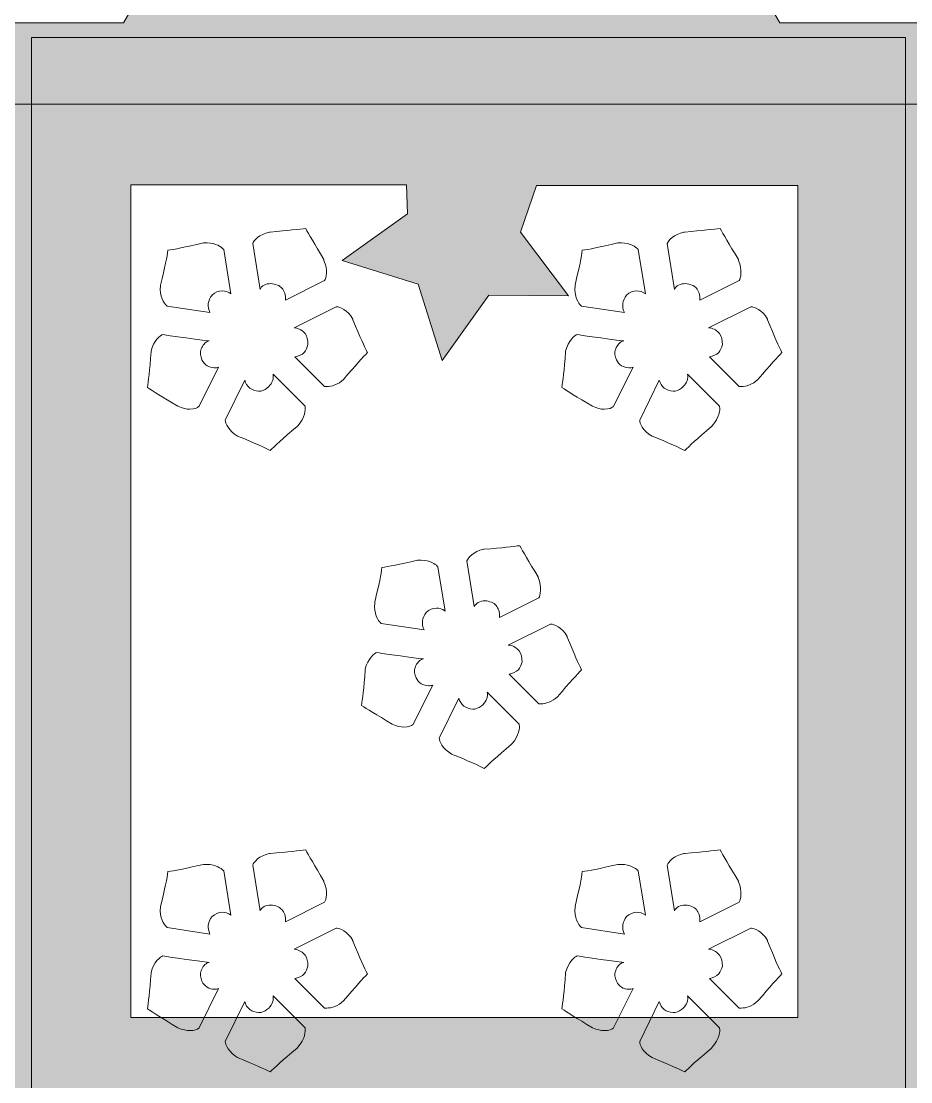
# Model space of a CAD drawing. Header units: inches. Extents: x 0 to 20.6, y -4.6 to 13.1.
# Drawn here: x 7.172 to 8.874, y 10.01 to 12.039 of the extents above; entities that cross this region are included whole.
import ezdxf

# ---------------------------------------------------------------- set-up
doc = ezdxf.new("R2010")
doc.units = ezdxf.units.IN
doc.header["$MEASUREMENT"] = 0
doc.layers.add('Layer 1', color=7, linetype='Continuous')

msp = doc.modelspace()

# ---------------------------------------------------------------- hatches: boundary and pattern name
at = {"layer": 'Layer 1', "true_color": 0xffffff}
h = msp.add_hatch(color=7, dxfattribs=at)
h.dxf.hatch_style = 2
edge = h.paths.add_edge_path()
edge.add_spline(control_points=[(10.6861, 12.0347), (10.6861, 12.0347), (10.6931, 12.0292), (10.6931, 12.0292), (10.6931, 12.0292), (10.6903, 12.0333), (10.6903, 12.0333), (10.6903, 12.0333), (10.6861, 12.0361), (10.6861, 12.0361), (10.6861, 12.0361), (10.4292, 12.0361), (10.4292, 12.0361), (10.4292, 12.0361), (9.8014, 13.1236), (9.8014, 13.1236), (9.8014, 13.1236), (9.1736, 12.0361), (9.1736, 12.0361), (9.1736, 12.0361), (8.6236, 12.0361), (8.6236, 12.0361), (8.6236, 12.0361), (7.9958, 13.1236), (7.9958, 13.1236), (7.9958, 13.1236), (7.3681, 12.0361), (7.3681, 12.0361), (7.3681, 12.0361), (6.8875, 12.0361), (6.8875, 12.0361), (6.8875, 12.0361), (6.2597, 13.1236), (6.2597, 13.1236), (6.2597, 13.1236), (5.6319, 12.0361), (5.6319, 12.0361), (5.6319, 12.0361), (5.0958, 12.0361), (5.0958, 12.0361), (5.0958, 12.0361), (4.4681, 13.1236), (4.4681, 13.1236), (4.4681, 13.1236), (3.8403, 12.0361), (3.8403, 12.0361), (3.8403, 12.0361), (3.3181, 12.0361), (3.3181, 12.0361), (3.3181, 12.0361), (2.6903, 13.1236), (2.6903, 13.1236), (2.6903, 13.1236), (2.0625, 12.0361), (2.0625, 12.0361), (2.0625, 12.0361), (1.5125, 12.0361), (1.5125, 12.0361), (1.5125, 12.0361), (0.8847, 13.1236), (0.8847, 13.1236), (0.8847, 13.1236), (0.2569, 12.0361), (0.2569, 12.0361), (0.2569, 12.0361), (-0.0069, 12.0361), (-0.0069, 12.0361), (-0.0069, 12.0361), (-0.0069, 11.9125), (-0.0069, 11.9125), (-0.0069, 11.9111), (-0.0069, 11.9083), (-0.0069, 11.9069), (-0.0069, 11.9069), (-0.0167, 11.9069), (-0.0167, 11.9069), (-0.0167, 11.9069), (-0.0167, 4.3167), (-0.0167, 4.3167), (-0.0167, 4.3167), (10.6875, 4.3167), (10.6875, 4.3167), (10.6875, 4.3167), (10.9069, 4.5361), (10.9069, 4.5361), (10.9069, 4.5361), (10.9069, 11.7181), (10.9069, 11.7181), (10.9069, 11.7181), (10.6861, 12.0347), (10.6861, 12.0347)], knot_values=[0, 0, 0, 0, 1, 1, 1, 2, 2, 2, 3, 3, 3, 4, 4, 4, 5, 5, 5, 6, 6, 6, 7, 7, 7, 8, 8, 8, 9, 9, 9, 10, 10, 10, 11, 11, 11, 12, 12, 12, 13, 13, 13, 14, 14, 14, 15, 15, 15, 16, 16, 16, 17, 17, 17, 18, 18, 18, 19, 19, 19, 20, 20, 20, 21, 21, 21, 22, 22, 22, 23, 23, 23, 24, 24, 24, 25, 25, 25, 26, 26, 26, 27, 27, 27, 28, 28, 28, 29, 29, 29, 30, 30, 30, 30], degree=3, periodic=1)
h.paths.add_polyline_path([(0.2528, 5.0792), (0.3111, 4.9583), (0.2542, 4.8597), (0.2542, 5.0486), (0.2542, 5.0792)])
h.paths.add_polyline_path([(0.2972, 4.7778), (0.2792, 4.6444), (0.2528, 4.6306), (0.2528, 4.8181), (0.3917, 4.8361), (0.4764, 4.7417), (0.4236, 4.7292), (0.4653, 4.6944), (0.3917, 4.6806)])
h.paths.add_polyline_path([(0.5306, 4.5847), (0.4639, 4.5847), (0.4639, 4.5861), (0.5042, 4.6639), (0.5361, 4.6375)])
h.paths.add_polyline_path([(0.5819, 4.5806), (0.5736, 4.6083), (0.6681, 4.6347), (0.5986, 4.6472), (0.5917, 4.6694), (0.6431, 4.7153), (0.55, 4.6889), (0.5417, 4.7167), (0.675, 4.7542), (0.6861, 4.7153), (0.6361, 4.6681), (0.7042, 4.6542), (0.7153, 4.6153)])
h.paths.add_polyline_path([(0.9208, 4.6556), (0.8222, 4.6431), (0.8792, 4.5861), (0.7597, 4.5861), (0.7417, 4.6556), (0.7722, 4.6903), (0.7736, 4.6194), (0.8917, 4.7125), (0.9417, 4.6972)])
h.paths.add_polyline_path([(1.2111, 4.6847), (1.1042, 4.6861), (1.1681, 4.6), (1.1625, 4.5847), (1.05, 4.5847), (1.1056, 4.6375), (1.0069, 4.6528), (0.9958, 4.6778), (1.0333, 4.6667), (1.0167, 4.7125), (1.2361, 4.7639), (1.2556, 4.7458)])
h.paths.add_polyline_path([(1.2917, 4.7139), (1.3583, 4.6528), (1.3056, 4.6694)])
h.paths.add_polyline_path([(1.4167, 4.5847), (1.3319, 4.5847), (1.3889, 4.625), (1.3931, 4.6208), (1.4181, 4.5958)])
h.paths.add_polyline_path([(1.5278, 4.8556), (1.4625, 4.7278), (1.4208, 4.7222), (1.4306, 4.8403), (1.5264, 4.8958), (1.5264, 4.8556)])
h.paths.add_polyline_path([(1.5278, 5.0056), (1.4181, 5.0514), (1.3694, 5.2847), (1.2139, 5.1042), (0.9778, 5.1306), (1.1014, 4.9278), (1.0111, 4.7278), (0.9819, 4.8083), (1.0694, 4.9306), (0.9194, 4.925), (0.8292, 5.0458), (0.7875, 4.9014), (0.6444, 4.8528), (0.7694, 4.7694), (0.7694, 4.7681), (0.6917, 4.7736), (0.6181, 4.8972), (0.5653, 4.7625), (0.5125, 4.75), (0.5361, 4.8764), (0.6889, 4.9444), (0.5417, 5.0236), (0.5236, 5.1903), (0.4028, 5.075), (0.2542, 5.1069), (0.2542, 6.7167), (1.5278, 6.7167)])
h.paths.add_polyline_path([(1.5278, 6.8569), (0.2528, 6.8569), (0.2528, 8.3403), (1.5278, 8.3403)])
h.paths.add_polyline_path([(1.5278, 8.4819), (0.2528, 8.4819), (0.2528, 9.9917), (1.5278, 9.9917)])
h.paths.add_polyline_path([(1.5278, 10.1333), (0.2528, 10.1333), (0.2528, 11.7264), (0.7431, 11.7264), (0.7764, 11.6458), (0.6847, 11.5028), (0.8542, 11.5167), (0.9611, 11.3861), (1, 11.5514), (1.1583, 11.6125), (1.0139, 11.7014), (1.0125, 11.7278), (1.5278, 11.7278)])
h.paths.add_polyline_path([(2.1903, 4.5847), (2.2208, 4.6097), (2.3111, 4.5847)])
h.paths.add_polyline_path([(2.3764, 4.6), (2.2014, 4.6611), (2.2264, 4.6875), (2.2653, 4.6736), (2.3028, 4.7139), (2.3167, 4.6792), (2.2986, 4.6611), (2.3653, 4.6361), (2.3375, 4.7014), (2.3236, 4.7361), (2.3083, 4.775), (2.3319, 4.8), (2.4028, 4.6278)])
h.paths.add_polyline_path([(2.4069, 4.6958), (2.3722, 4.7819), (2.4028, 4.8278), (2.4361, 4.7944), (2.4181, 4.6972)])
h.paths.add_polyline_path([(2.4583, 4.5847), (2.4514, 4.5847), (2.4181, 4.6667), (2.4639, 4.6194)])
edge = h.paths.add_edge_path()
edge.add_spline(control_points=[(2.4958, 4.7056), (2.4958, 4.7056), (2.4958, 4.7056), (2.4958, 4.7056), (2.4958, 4.7056), (2.4958, 4.7056), (2.4958, 4.7056), (2.4958, 4.7056), (2.4958, 4.7056), (2.4958, 4.7056)], knot_values=[0, 0, 0, 0, 1, 1, 1, 2, 2, 2, 3, 3, 3, 3], degree=3, periodic=1)
h.paths.add_polyline_path([(2.6181, 4.5847), (2.6139, 4.6167), (2.6681, 4.6667), (2.6875, 4.6569), (2.6944, 4.5861), (2.6181, 4.5861)])
h.paths.add_polyline_path([(2.6917, 4.7847), (2.6306, 4.7569), (2.625, 4.7889), (2.7069, 4.8667)])
h.paths.add_polyline_path([(2.7792, 4.5847), (2.8069, 4.6111), (2.9292, 4.5847)])
h.paths.add_polyline_path([(2.9431, 4.5931), (2.8875, 4.7125), (2.9181, 4.7639), (2.9611, 4.725)])
h.paths.add_polyline_path([(3.0486, 4.5847), (3.1125, 4.6222), (3.1903, 4.5847)])
h.paths.add_polyline_path([(3.1333, 5.0236), (3.1486, 5.0181), (3.1639, 4.9681)])
h.paths.add_polyline_path([(3.3014, 4.5847), (3.2903, 4.5847), (3.2583, 4.7361), (3.3014, 4.7806)])
h.paths.add_polyline_path([(3.3014, 4.8972), (3.1944, 4.9083), (3.1875, 4.9208), (3.2458, 5), (3.3014, 4.9986)])
h.paths.add_polyline_path([(3.3014, 5.0778), (3.2931, 5.0903), (3.3014, 5.1139)])
edge = h.paths.add_edge_path()
edge.add_spline(control_points=[(3.3014, 5.1861), (3.3014, 5.1861), (3.2236, 5.1611), (3.2236, 5.1611), (3.2236, 5.1611), (3.1347, 5.2292), (3.1347, 5.2292), (3.1347, 5.2292), (3.1347, 5.1167), (3.1347, 5.1167), (3.1347, 5.1167), (3.0972, 5.0903), (3.0972, 5.0903), (3.0972, 5.0903), (3.0972, 5.0917), (3.0972, 5.0917), (3.0972, 5.0917), (3.0972, 5.0903), (3.0972, 5.0903), (3.0972, 5.0903), (3.0431, 5.0528), (3.0431, 5.0528), (3.0431, 5.0528), (3.0764, 5.0417), (3.0764, 5.0417), (3.0764, 5.0417), (3.0139, 4.9), (3.0139, 4.9), (3.0139, 4.9), (2.8097, 4.8625), (2.8097, 4.8625), (2.8097, 4.8625), (2.8542, 4.8222), (2.8542, 4.8222), (2.8542, 4.8222), (2.8194, 4.8181), (2.8194, 4.8181), (2.8194, 4.8181), (2.7222, 4.9264), (2.7222, 4.9264), (2.7222, 4.9264), (2.7139, 4.8806), (2.7139, 4.8806), (2.7139, 4.8806), (2.5944, 4.9), (2.5944, 4.9), (2.5944, 4.9), (2.5375, 5.0194), (2.5375, 5.0194), (2.5375, 5.0194), (2.4778, 4.9014), (2.4778, 4.9014), (2.4778, 4.9014), (2.4569, 4.8986), (2.4569, 4.8986), (2.4569, 4.8986), (2.5208, 4.9944), (2.5208, 4.9944), (2.5208, 4.9944), (2.2625, 4.9764), (2.2625, 4.9764), (2.2625, 4.9764), (2.1014, 5.1792), (2.1014, 5.1792), (2.1014, 5.1792), (2.0444, 4.9542), (2.0444, 4.9542), (2.0444, 4.9542), (2.0444, 6.7167), (2.0444, 6.7167), (2.0444, 6.7167), (3.3056, 6.7167), (3.3056, 6.7167), (3.3056, 6.7167), (3.3056, 5.1861), (3.3056, 5.1861), (3.3056, 5.1861), (3.3014, 5.1861), (3.3014, 5.1861)], knot_values=[0, 0, 0, 0, 1, 1, 1, 2, 2, 2, 3, 3, 3, 4, 4, 4, 5, 5, 5, 6, 6, 6, 7, 7, 7, 8, 8, 8, 9, 9, 9, 10, 10, 10, 11, 11, 11, 12, 12, 12, 13, 13, 13, 14, 14, 14, 15, 15, 15, 16, 16, 16, 17, 17, 17, 18, 18, 18, 19, 19, 19, 20, 20, 20, 21, 21, 21, 22, 22, 22, 23, 23, 23, 24, 24, 24, 25, 25, 25, 26, 26, 26, 26], degree=3, periodic=1)
h.paths.add_polyline_path([(3.3097, 6.8569), (2.0347, 6.8569), (2.0347, 8.3403), (3.3097, 8.3403)])
h.paths.add_polyline_path([(3.3097, 8.4819), (2.0347, 8.4819), (2.0347, 9.9917), (3.3097, 9.9917)])
h.paths.add_polyline_path([(3.3097, 10.1333), (2.0347, 10.1333), (2.0347, 11.7264), (2.5736, 11.7264), (2.5667, 11.7028), (2.4111, 11.65), (2.5486, 11.5583), (2.5514, 11.3931), (2.6806, 11.4944), (2.8375, 11.4458), (2.7806, 11.6), (2.8694, 11.725), (3.3111, 11.725), (3.3111, 10.1333)])
h.paths.add_polyline_path([(3.8236, 4.5778), (3.8236, 4.7194), (3.8583, 4.6972), (3.8625, 4.5778), (3.8236, 4.5778)])
h.paths.add_polyline_path([(3.9861, 4.5778), (4.0333, 4.6167), (4.1681, 4.5778)])
h.paths.add_polyline_path([(4.2361, 4.5778), (4.2028, 4.6625), (4.2667, 4.6361), (4.2792, 4.5778), (4.2361, 4.5778)])
h.paths.add_polyline_path([(4.6792, 4.7111), (4.6292, 4.7417), (4.625, 4.825), (4.6875, 4.7319)])
h.paths.add_polyline_path([(4.7528, 4.5778), (4.8097, 4.5944), (4.8292, 4.5778)])
h.paths.add_polyline_path([(4.9556, 4.6278), (4.9181, 4.6306), (4.9236, 4.7264), (4.8514, 4.6347), (4.8056, 4.6375), (4.875, 4.7306), (4.8097, 4.8083), (4.8611, 4.8056), (4.9028, 4.7556), (4.9264, 4.7847), (4.9278, 4.8014), (4.9653, 4.7986)])
h.paths.add_polyline_path([(5.0847, 4.5778), (4.975, 4.5778), (4.9792, 4.6694), (5.0861, 4.7361), (5.0861, 4.5778)])
h.paths.add_polyline_path([(5.0847, 4.8069), (4.9583, 4.8528), (4.9458, 4.9), (5.025, 4.9125), (5.0833, 4.85), (5.0833, 4.8069)])
h.paths.add_polyline_path([(5.0847, 5.1069), (5.0278, 5.05), (4.9333, 5.0681), (4.9764, 4.9819), (4.9417, 4.9181), (4.9069, 5.0542), (4.7778, 4.8903), (4.5694, 4.9042), (4.6222, 4.825), (4.5583, 4.7694), (4.4764, 4.7917), (4.5097, 4.7125), (4.4639, 4.6403), (4.5486, 4.6472), (4.6028, 4.5806), (4.6222, 4.6639), (4.6681, 4.6819), (4.6264, 4.5764), (4.3431, 4.5764), (4.3708, 4.6083), (4.4903, 4.5958), (4.4264, 4.6986), (4.475, 4.8083), (4.3583, 4.7792), (4.2681, 4.8597), (4.2583, 4.7389), (4.1875, 4.6972), (4.1653, 4.7556), (4.2889, 4.9361), (4.0708, 4.9236), (3.9375, 5.0958), (3.8819, 4.8847), (3.825, 4.8639), (3.825, 6.7111), (5.0861, 6.7111), (5.0861, 5.1069)])
h.paths.add_polyline_path([(5.0917, 6.8569), (3.8167, 6.8569), (3.8167, 8.3403), (5.0917, 8.3403), (5.0917, 6.8569)])
h.paths.add_polyline_path([(5.0917, 8.4819), (3.8167, 8.4819), (3.8167, 9.9917), (5.0917, 9.9917), (5.0917, 8.4819)])
h.paths.add_polyline_path([(5.0917, 10.1333), (3.8167, 10.1333), (3.8167, 11.7264), (4.3069, 11.7264), (4.3139, 11.6764), (4.1972, 11.5681), (4.3542, 11.5417), (4.4208, 11.3972), (4.4944, 11.5375), (4.6514, 11.5569), (4.5403, 11.6708), (4.5514, 11.7264), (5.0917, 11.7264), (5.0917, 10.1333)])
h.paths.add_polyline_path([(5.6069, 4.5778), (5.6069, 4.6375), (5.6736, 4.6389), (5.7181, 4.5778), (5.6069, 4.5778)])
h.paths.add_polyline_path([(5.9208, 4.5778), (5.8347, 4.5778), (5.8625, 4.6722), (5.8986, 4.6833), (5.9375, 4.6389)])
h.paths.add_polyline_path([(6.1069, 4.5778), (6.1028, 4.625), (6.1333, 4.65), (6.2236, 4.6236), (6.2389, 4.5778)])
h.paths.add_polyline_path([(6.3569, 4.5778), (6.3736, 4.6028), (6.5444, 4.6042), (6.4389, 4.7389), (6.4403, 4.7417), (6.6097, 4.6347), (6.6153, 4.5764), (6.3569, 4.5764)])
h.paths.add_polyline_path([(6.4472, 4.7639), (6.4528, 4.7833), (6.5236, 4.8264), (6.5639, 4.8083)])
h.paths.add_polyline_path([(6.5889, 4.8806), (6.6375, 4.9347), (6.6181, 4.8306), (6.6014, 4.8236)])
h.paths.add_polyline_path([(6.7569, 4.5806), (6.6167, 4.6764), (6.6861, 4.7792), (6.7125, 4.7611), (6.6625, 4.6889), (6.6944, 4.6667), (6.7389, 4.7306), (6.7667, 4.7125), (6.7222, 4.6486), (6.7514, 4.6278), (6.8056, 4.7069), (6.8319, 4.6889)])
h.paths.add_polyline_path([(6.8681, 4.875), (6.8, 4.8708), (6.7222, 4.9653), (6.7778, 4.9694), (6.8278, 4.9056), (6.8472, 4.9847), (6.8681, 4.9931)])
h.paths.add_polyline_path([(6.8681, 5.0472), (6.8542, 5.0556), (6.85, 5.1361), (6.7875, 5.0833), (6.7097, 5.1056), (6.7403, 5.0306), (6.7083, 4.9806), (6.6569, 5.0431), (6.6403, 4.95), (6.5583, 4.9569), (6.5111, 5.0375), (6.475, 4.9514), (6.3833, 4.9319), (6.4389, 4.8847), (6.3306, 4.8458), (6.1917, 4.9458), (6.1972, 4.775), (6.1194, 4.7181), (6.0792, 4.7278), (6.0375, 4.8361), (6.0069, 4.7861), (5.8903, 4.8667), (5.8889, 5.0847), (5.7167, 4.9514), (5.6069, 4.9861), (5.6069, 6.7111), (6.8681, 6.7111)])
h.paths.add_polyline_path([(6.8736, 6.8569), (5.5986, 6.8569), (5.5986, 8.3403), (6.8736, 8.3403), (6.8736, 6.8569)])
h.paths.add_polyline_path([(6.8736, 8.4819), (5.5986, 8.4819), (5.5986, 9.9917), (6.8736, 9.9917), (6.8736, 8.4819)])
h.paths.add_polyline_path([(6.8736, 10.1333), (5.5986, 10.1333), (5.5986, 11.7264), (6.0764, 11.7264), (6, 11.7097), (6.1181, 11.6028), (6.1042, 11.4389), (6.2347, 11.525), (6.3764, 11.4583), (6.3389, 11.6181), (6.4292, 11.7264), (6.8722, 11.7264), (6.8722, 10.1333)])
h.paths.add_polyline_path([(7.3903, 4.5778), (7.3903, 4.6611), (7.4472, 4.6556), (7.4917, 4.5764), (7.3903, 4.5764)])
h.paths.add_polyline_path([(7.6222, 4.5778), (7.5667, 4.5778), (7.6042, 4.6653), (7.6111, 4.6667), (7.6417, 4.6222)])
h.paths.add_polyline_path([(7.6764, 4.6792), (7.6722, 4.6792), (7.6778, 4.6806)])
h.paths.add_polyline_path([(7.7083, 4.7625), (7.7361, 4.7722), (7.7653, 4.7514), (7.7292, 4.7458)])
h.paths.add_polyline_path([(7.8028, 4.5778), (7.7486, 4.5778), (7.75, 4.6), (7.8125, 4.6375)])
h.paths.add_polyline_path([(7.8125, 4.6403), (7.7431, 4.6653), (7.7361, 4.6917), (7.775, 4.7), (7.8153, 4.6611)])
h.paths.add_polyline_path([(7.8667, 4.5778), (7.9042, 4.5986), (7.9444, 4.5778)])
h.paths.add_polyline_path([(8.0056, 4.5778), (7.9917, 4.6514), (8.1167, 4.5917), (8.1194, 4.5764), (8.0056, 4.5764)])
h.paths.add_polyline_path([(8.3306, 4.5792), (8.2667, 4.7014), (8.2194, 4.6764), (8.2056, 4.7042), (8.3347, 4.7708), (8.3486, 4.7431), (8.3014, 4.7181), (8.3653, 4.5958)])
h.paths.add_polyline_path([(8.4417, 4.6931), (8.3736, 4.6708), (8.4333, 4.6292), (8.4333, 4.5764), (8.4125, 4.5764), (8.3597, 4.6722), (8.375, 4.7028), (8.4486, 4.7125)])
h.paths.add_polyline_path([(8.6514, 4.5778), (8.4569, 4.5778), (8.4875, 4.6014), (8.5556, 4.5792), (8.5319, 4.6472), (8.5569, 4.6806), (8.6472, 4.5819), (8.6514, 4.6014)])
h.paths.add_polyline_path([(8.4903, 4.7222), (8.5167, 4.7264), (8.5361, 4.7056), (8.5042, 4.7056)])
h.paths.add_polyline_path([(8.6514, 5.1208), (8.5278, 5.0028), (8.3375, 5.0431), (8.4208, 4.8681), (8.3972, 4.8264), (8.2639, 4.8014), (8.1389, 4.9264), (8.1153, 4.75), (8.0375, 4.7097), (8.0764, 4.7486), (7.9556, 4.7639), (7.9, 4.8722), (7.8472, 4.7639), (7.7861, 4.7542), (7.7861, 4.7972), (7.8361, 4.8333), (7.7764, 4.8514), (7.7583, 4.9111), (7.7222, 4.8611), (7.6597, 4.8625), (7.6972, 4.8125), (7.6875, 4.7819), (7.6444, 4.8194), (7.6653, 4.9972), (7.5125, 4.9056), (7.3903, 4.9611), (7.3903, 6.7111), (8.6514, 6.7111)])
h.paths.add_polyline_path([(8.6569, 6.8569), (7.3819, 6.8569), (7.3819, 8.3403), (8.6569, 8.3403)])
h.paths.add_polyline_path([(8.6569, 8.4819), (7.3819, 8.4819), (7.3819, 9.9917), (8.6569, 9.9917)])
h.paths.add_polyline_path([(8.6569, 10.1333), (7.3819, 10.1333), (7.3819, 11.7264), (7.9097, 11.7264), (7.9111, 11.6708), (7.7861, 11.5819), (7.9319, 11.5361), (7.9778, 11.3903), (8.0667, 11.5153), (8.2194, 11.5139), (8.1278, 11.6361), (8.1583, 11.725), (8.6583, 11.725), (8.6583, 10.1333)])
h.paths.add_polyline_path([(9.3389, 4.5778), (9.1736, 4.5778), (9.1736, 4.7639), (9.1931, 4.7583), (9.2486, 4.5847), (9.3167, 4.6833), (9.3556, 4.6264)])
h.paths.add_polyline_path([(9.3389, 4.8097), (9.4, 4.8125), (9.4014, 4.7764), (9.2319, 4.7708), (9.2306, 4.8069), (9.3028, 4.8097), (9.3, 4.8889), (9.2278, 4.8861), (9.2264, 4.9222), (9.3972, 4.9278), (9.3986, 4.8917), (9.3375, 4.8889)])
h.paths.add_polyline_path([(9.3958, 4.6958), (9.3292, 4.6986), (9.3528, 4.7333), (9.425, 4.7333)])
h.paths.add_polyline_path([(9.4833, 4.5778), (9.4833, 4.6014), (9.4917, 4.6069), (9.6306, 4.5833), (9.6319, 4.5792), (9.4833, 4.5792)])
h.paths.add_polyline_path([(9.7806, 4.5778), (9.9486, 4.5986), (9.8306, 4.7194), (9.8333, 4.7333), (9.9194, 4.7542), (9.9875, 4.6931), (9.9944, 4.7847), (10.025, 4.8028), (10.0222, 4.7986), (10.1611, 4.8083), (10.1167, 4.7556), (10.0181, 4.7667), (10.0694, 4.6819), (10.0292, 4.5903), (10.1264, 4.6139), (10.1667, 4.5778), (9.7806, 4.5778)])
h.paths.add_polyline_path([(9.8347, 4.7444), (9.8528, 4.8389), (9.8667, 4.8181)])
h.paths.add_polyline_path([(10.3222, 4.6722), (10.2403, 4.6403), (10.3153, 4.5944), (10.3167, 4.5792), (10.2028, 4.5792), (10.2083, 4.6486), (10.2944, 4.6986), (10.2028, 4.7375), (10.1861, 4.8139), (10.2472, 4.8181), (10.3306, 4.7125)])
h.paths.add_polyline_path([(10.4347, 4.6917), (10.4014, 4.6889), (10.4347, 4.825)])
h.paths.add_polyline_path([(10.4347, 5.2681), (10.2792, 5.1375), (10.0611, 5.1972), (10.1458, 4.9875), (10.05, 4.8417), (9.9889, 4.8667), (9.9694, 4.9569), (9.9097, 4.8861), (9.8181, 4.8944), (9.8333, 4.8708), (9.7111, 4.8111), (9.5639, 4.8931), (9.5889, 4.725), (9.5222, 4.6625), (9.475, 4.6792), (9.4611, 4.7319), (9.5375, 4.7319), (9.4264, 4.8764), (9.4833, 5.05), (9.3111, 4.9889), (9.175, 5.0875), (9.175, 6.7111), (10.4361, 6.7111), (10.4361, 5.2681)])
h.paths.add_polyline_path([(10.4389, 6.8569), (9.1639, 6.8569), (9.1639, 8.3403), (10.4389, 8.3403)])
h.paths.add_polyline_path([(10.4389, 8.4819), (9.1639, 8.4819), (9.1639, 9.9917), (10.4389, 9.9917)])
h.paths.add_polyline_path([(10.4389, 10.1333), (9.1639, 10.1333), (9.1639, 11.7264), (9.7306, 11.7264), (9.7236, 11.7), (9.5611, 11.6431), (9.7056, 11.5486), (9.7097, 11.3764), (9.8431, 11.4847), (10.0083, 11.4361), (9.9472, 11.5972), (10.0361, 11.7264), (10.4389, 11.7264)])

# ---------------------------------------------------------------- linework, layer by layer
at = {"layer": 'Layer 1', "lineweight": 0}
for points in [[(7.1917, 4.3278), (7.1917, 12.0083), (8.8639, 12.0083), (8.8639, 4.3292), (7.1917, 4.3292), (7.1917, 4.3278)], [(0.0431, 11.8806), (10.6514, 11.8806), (10.6514, 4.3514), (0.0431, 4.3514), (0.0431, 11.8806)], [(0.0431, 11.8806), (10.6514, 11.8806), (10.6514, 4.3514), (0.0431, 4.3514), (0.0431, 11.8806)], [(8.6569, 10.1333), (7.3819, 10.1333), (7.3819, 11.7264), (7.9097, 11.7264), (7.9111, 11.6708), (7.7861, 11.5819), (7.9319, 11.5361), (7.9778, 11.3903), (8.0667, 11.5153), (8.2194, 11.5139), (8.1278, 11.6361), (8.1583, 11.725), (8.6583, 11.725), (8.6583, 10.1333), (8.6569, 10.1333)]]:
    msp.add_lwpolyline(points, dxfattribs=at)
for points, knots in [([(10.6861, 12.0347), (10.6861, 12.0347), (10.6931, 12.0292), (10.6931, 12.0292), (10.6931, 12.0292), (10.6903, 12.0333), (10.6903, 12.0333), (10.6903, 12.0333), (10.6861, 12.0361), (10.6861, 12.0361), (10.6861, 12.0361), (10.4292, 12.0361), (10.4292, 12.0361), (10.4292, 12.0361), (9.8014, 13.1236), (9.8014, 13.1236), (9.8014, 13.1236), (9.1736, 12.0361), (9.1736, 12.0361), (9.1736, 12.0361), (8.6236, 12.0361), (8.6236, 12.0361), (8.6236, 12.0361), (7.9958, 13.1236), (7.9958, 13.1236), (7.9958, 13.1236), (7.3681, 12.0361), (7.3681, 12.0361), (7.3681, 12.0361), (6.8875, 12.0361), (6.8875, 12.0361), (6.8875, 12.0361), (6.2597, 13.1236), (6.2597, 13.1236), (6.2597, 13.1236), (5.6319, 12.0361), (5.6319, 12.0361), (5.6319, 12.0361), (5.0958, 12.0361), (5.0958, 12.0361), (5.0958, 12.0361), (4.4681, 13.1236), (4.4681, 13.1236), (4.4681, 13.1236), (3.8403, 12.0361), (3.8403, 12.0361), (3.8403, 12.0361), (3.3181, 12.0361), (3.3181, 12.0361), (3.3181, 12.0361), (2.6903, 13.1236), (2.6903, 13.1236), (2.6903, 13.1236), (2.0625, 12.0361), (2.0625, 12.0361), (2.0625, 12.0361), (1.5125, 12.0361), (1.5125, 12.0361), (1.5125, 12.0361), (0.8847, 13.1236), (0.8847, 13.1236), (0.8847, 13.1236), (0.2569, 12.0361), (0.2569, 12.0361), (0.2569, 12.0361), (-0.0069, 12.0361), (-0.0069, 12.0361), (-0.0069, 12.0361), (-0.0069, 11.9125), (-0.0069, 11.9125), (-0.0069, 11.9111), (-0.0069, 11.9083), (-0.0069, 11.9069), (-0.0069, 11.9069), (-0.0167, 11.9069), (-0.0167, 11.9069), (-0.0167, 11.9069), (-0.0167, 4.3167), (-0.0167, 4.3167), (-0.0167, 4.3167), (10.6875, 4.3167), (10.6875, 4.3167), (10.6875, 4.3167), (10.9069, 4.5361), (10.9069, 4.5361), (10.9069, 4.5361), (10.9069, 11.7181), (10.9069, 11.7181), (10.9069, 11.7181), (10.6861, 12.0347), (10.6861, 12.0347)], [0, 0, 0, 0, 1, 1, 1, 2, 2, 2, 3, 3, 3, 4, 4, 4, 5, 5, 5, 6, 6, 6, 7, 7, 7, 8, 8, 8, 9, 9, 9, 10, 10, 10, 11, 11, 11, 12, 12, 12, 13, 13, 13, 14, 14, 14, 15, 15, 15, 16, 16, 16, 17, 17, 17, 18, 18, 18, 19, 19, 19, 20, 20, 20, 21, 21, 21, 22, 22, 22, 23, 23, 23, 24, 24, 24, 25, 25, 25, 26, 26, 26, 27, 27, 27, 28, 28, 28, 29, 29, 29, 30, 30, 30, 30]), ([(7.65, 11.5375), (7.6542, 11.5375), (7.6583, 11.5361), (7.6625, 11.5347), (7.6694, 11.5319), (7.6736, 11.5264), (7.6764, 11.5194), (7.6778, 11.5153), (7.6778, 11.5111), (7.6778, 11.5056), (7.6778, 11.5056), (7.7528, 11.5431), (7.7528, 11.5431), (7.7556, 11.5472), (7.7597, 11.5639), (7.7514, 11.5819), (7.7514, 11.5819), (7.7514, 11.5833), (7.7514, 11.5833), (7.7333, 11.6139), (7.7222, 11.6319), (7.7167, 11.6431), (7.7042, 11.6417), (7.6833, 11.6389), (7.6486, 11.6361), (7.6486, 11.6361), (7.6472, 11.6361), (7.6472, 11.6361), (7.6278, 11.6319), (7.6167, 11.6194), (7.6153, 11.6139), (7.6153, 11.6139), (7.6153, 11.6139), (7.6153, 11.6139), (7.6153, 11.6139), (7.6292, 11.5264), (7.6292, 11.5264), (7.6319, 11.5333), (7.6403, 11.5375), (7.65, 11.5375)], [0, 0, 0, 0, 1, 1, 1, 2, 2, 2, 3, 3, 3, 4, 4, 4, 5, 5, 5, 6, 6, 6, 7, 7, 7, 8, 8, 8, 9, 9, 9, 10, 10, 10, 11, 11, 11, 12, 12, 12, 13, 13, 13, 13]), ([(8.4431, 11.5375), (8.4472, 11.5375), (8.4514, 11.5361), (8.4556, 11.5347), (8.4625, 11.5319), (8.4667, 11.5264), (8.4694, 11.5194), (8.4708, 11.5153), (8.4708, 11.5111), (8.4708, 11.5056), (8.4708, 11.5056), (8.5458, 11.5431), (8.5458, 11.5431), (8.5486, 11.5472), (8.5528, 11.5639), (8.5444, 11.5819), (8.5444, 11.5819), (8.5444, 11.5833), (8.5444, 11.5833), (8.5264, 11.6139), (8.5153, 11.6319), (8.5097, 11.6431), (8.4972, 11.6417), (8.4764, 11.6389), (8.4417, 11.6361), (8.4417, 11.6361), (8.4403, 11.6361), (8.4403, 11.6361), (8.4208, 11.6319), (8.4097, 11.6194), (8.4083, 11.6139), (8.4083, 11.6139), (8.4083, 11.6139), (8.4083, 11.6139), (8.4083, 11.6139), (8.4222, 11.5264), (8.4222, 11.5264), (8.425, 11.5333), (8.4333, 11.5375), (8.4431, 11.5375)], [0, 0, 0, 0, 1, 1, 1, 2, 2, 2, 3, 3, 3, 4, 4, 4, 5, 5, 5, 6, 6, 6, 7, 7, 7, 8, 8, 8, 9, 9, 9, 10, 10, 10, 11, 11, 11, 12, 12, 12, 13, 13, 13, 13]), ([(7.5333, 11.4819), (7.5278, 11.4931), (7.5292, 11.5056), (7.5375, 11.5153), (7.5431, 11.5208), (7.55, 11.5236), (7.5569, 11.5236), (7.5625, 11.5236), (7.5681, 11.5222), (7.5736, 11.5181), (7.5736, 11.5181), (7.5597, 11.6028), (7.5597, 11.6028), (7.5597, 11.6028), (7.5597, 11.6042), (7.5583, 11.6042), (7.5556, 11.6069), (7.5444, 11.6153), (7.5278, 11.6153), (7.525, 11.6153), (7.5236, 11.6153), (7.5208, 11.6153), (7.5208, 11.6153), (7.5208, 11.6153), (7.5208, 11.6153), (7.4847, 11.6069), (7.4653, 11.6028), (7.4528, 11.6014), (7.4514, 11.5889), (7.4472, 11.5694), (7.4389, 11.5347), (7.4389, 11.5347), (7.4389, 11.5333), (7.4389, 11.5333), (7.4361, 11.5139), (7.4458, 11.4986), (7.45, 11.4958), (7.45, 11.4958), (7.45, 11.4958), (7.4514, 11.4944), (7.4514, 11.4944), (7.5333, 11.4819), (7.5333, 11.4819)], [0, 0, 0, 0, 1, 1, 1, 2, 2, 2, 3, 3, 3, 4, 4, 4, 5, 5, 5, 6, 6, 6, 7, 7, 7, 8, 8, 8, 9, 9, 9, 10, 10, 10, 11, 11, 11, 12, 12, 12, 13, 13, 13, 14, 14, 14, 14]), ([(8.3264, 11.4819), (8.3208, 11.4931), (8.3222, 11.5056), (8.3306, 11.5153), (8.3361, 11.5208), (8.3431, 11.5236), (8.35, 11.5236), (8.3556, 11.5236), (8.3611, 11.5222), (8.3667, 11.5181), (8.3667, 11.5181), (8.3528, 11.6028), (8.3528, 11.6028), (8.3528, 11.6028), (8.3528, 11.6042), (8.3514, 11.6042), (8.3486, 11.6069), (8.3375, 11.6153), (8.3208, 11.6153), (8.3181, 11.6153), (8.3167, 11.6153), (8.3139, 11.6153), (8.3139, 11.6153), (8.3139, 11.6153), (8.3139, 11.6153), (8.2778, 11.6069), (8.2583, 11.6028), (8.2458, 11.6014), (8.2444, 11.5889), (8.2403, 11.5694), (8.2319, 11.5347), (8.2319, 11.5347), (8.2319, 11.5333), (8.2319, 11.5333), (8.2292, 11.5139), (8.2389, 11.4986), (8.2431, 11.4958), (8.2431, 11.4958), (8.2431, 11.4958), (8.2444, 11.4944), (8.2444, 11.4944), (8.3264, 11.4819), (8.3264, 11.4819)], [0, 0, 0, 0, 1, 1, 1, 2, 2, 2, 3, 3, 3, 4, 4, 4, 5, 5, 5, 6, 6, 6, 7, 7, 7, 8, 8, 8, 9, 9, 9, 10, 10, 10, 11, 11, 11, 12, 12, 12, 13, 13, 13, 14, 14, 14, 14]), ([(7.7528, 11.3403), (7.7528, 11.3403), (7.7542, 11.3403), (7.7569, 11.3403), (7.7653, 11.3403), (7.7792, 11.3444), (7.7889, 11.3542), (7.7889, 11.3542), (7.7889, 11.3542), (7.7889, 11.3542), (7.8125, 11.3819), (7.8264, 11.3972), (7.8347, 11.4056), (7.8292, 11.4167), (7.8208, 11.4347), (7.8069, 11.4681), (7.8069, 11.4681), (7.8069, 11.4694), (7.8069, 11.4694), (7.7972, 11.4875), (7.7806, 11.4931), (7.7764, 11.4931), (7.7764, 11.4931), (7.775, 11.4931), (7.775, 11.4931), (7.775, 11.4931), (7.6944, 11.4528), (7.6944, 11.4528), (7.6944, 11.4528), (7.6972, 11.4528), (7.6972, 11.4528), (7.7042, 11.4514), (7.7111, 11.4472), (7.7153, 11.4417), (7.7194, 11.4361), (7.7208, 11.4292), (7.7208, 11.4208), (7.7194, 11.4153), (7.7167, 11.4097), (7.7139, 11.4056), (7.7097, 11.4014), (7.7028, 11.3986), (7.6958, 11.3972), (7.6958, 11.3972), (7.7528, 11.3403), (7.7528, 11.3403)], [0, 0, 0, 0, 1, 1, 1, 2, 2, 2, 3, 3, 3, 4, 4, 4, 5, 5, 5, 6, 6, 6, 7, 7, 7, 8, 8, 8, 9, 9, 9, 10, 10, 10, 11, 11, 11, 12, 12, 12, 13, 13, 13, 14, 14, 14, 15, 15, 15, 15]), ([(8.5458, 11.3403), (8.5458, 11.3403), (8.5472, 11.3403), (8.55, 11.3403), (8.5583, 11.3403), (8.5722, 11.3444), (8.5819, 11.3542), (8.5819, 11.3542), (8.5819, 11.3542), (8.5819, 11.3542), (8.6056, 11.3819), (8.6194, 11.3972), (8.6278, 11.4056), (8.6222, 11.4167), (8.6139, 11.4347), (8.6, 11.4681), (8.6, 11.4681), (8.6, 11.4694), (8.6, 11.4694), (8.5903, 11.4875), (8.5736, 11.4931), (8.5694, 11.4931), (8.5694, 11.4931), (8.5681, 11.4931), (8.5681, 11.4931), (8.5681, 11.4931), (8.4875, 11.4528), (8.4875, 11.4528), (8.4875, 11.4528), (8.4903, 11.4528), (8.4903, 11.4528), (8.4972, 11.4514), (8.5042, 11.4472), (8.5083, 11.4417), (8.5125, 11.4361), (8.5139, 11.4292), (8.5139, 11.4208), (8.5125, 11.4153), (8.5097, 11.4097), (8.5069, 11.4056), (8.5028, 11.4014), (8.4958, 11.3986), (8.4889, 11.3972), (8.4889, 11.3972), (8.5458, 11.3403), (8.5458, 11.3403)], [0, 0, 0, 0, 1, 1, 1, 2, 2, 2, 3, 3, 3, 4, 4, 4, 5, 5, 5, 6, 6, 6, 7, 7, 7, 8, 8, 8, 9, 9, 9, 10, 10, 10, 11, 11, 11, 12, 12, 12, 13, 13, 13, 14, 14, 14, 15, 15, 15, 15]), ([(7.4722, 11.3028), (7.4806, 11.2986), (7.4889, 11.2972), (7.4944, 11.2972), (7.5042, 11.2972), (7.5097, 11.3), (7.5111, 11.3014), (7.5125, 11.3014), (7.5125, 11.3028), (7.5125, 11.3028), (7.5125, 11.3028), (7.55, 11.3778), (7.55, 11.3778), (7.5472, 11.3764), (7.5444, 11.3764), (7.5417, 11.3764), (7.5319, 11.3764), (7.5222, 11.3819), (7.5181, 11.3917), (7.5153, 11.3986), (7.5139, 11.4056), (7.5167, 11.4125), (7.5194, 11.4194), (7.5236, 11.425), (7.5306, 11.4278), (7.5306, 11.4278), (7.5319, 11.4278), (7.5319, 11.4278), (7.5319, 11.4278), (7.4444, 11.4389), (7.4431, 11.4403), (7.4431, 11.4403), (7.4431, 11.4403), (7.4431, 11.4403), (7.4389, 11.4389), (7.425, 11.4278), (7.4208, 11.4083), (7.4208, 11.4083), (7.4208, 11.4069), (7.4208, 11.4069), (7.4181, 11.3708), (7.4153, 11.35), (7.4139, 11.3389), (7.4236, 11.3319), (7.4417, 11.3208), (7.4722, 11.3028), (7.4722, 11.3028), (7.4722, 11.3028), (7.4722, 11.3028)], [0, 0, 0, 0, 1, 1, 1, 2, 2, 2, 3, 3, 3, 4, 4, 4, 5, 5, 5, 6, 6, 6, 7, 7, 7, 8, 8, 8, 9, 9, 9, 10, 10, 10, 11, 11, 11, 12, 12, 12, 13, 13, 13, 14, 14, 14, 15, 15, 15, 16, 16, 16, 16]), ([(8.2653, 11.3028), (8.2736, 11.2986), (8.2819, 11.2972), (8.2875, 11.2972), (8.2972, 11.2972), (8.3028, 11.3), (8.3042, 11.3014), (8.3056, 11.3014), (8.3056, 11.3028), (8.3056, 11.3028), (8.3056, 11.3028), (8.3431, 11.3778), (8.3431, 11.3778), (8.3403, 11.3764), (8.3375, 11.3764), (8.3347, 11.3764), (8.325, 11.3764), (8.3153, 11.3819), (8.3111, 11.3917), (8.3083, 11.3986), (8.3069, 11.4056), (8.3097, 11.4125), (8.3125, 11.4194), (8.3167, 11.425), (8.3236, 11.4278), (8.3236, 11.4278), (8.325, 11.4278), (8.325, 11.4278), (8.325, 11.4278), (8.2375, 11.4389), (8.2361, 11.4403), (8.2361, 11.4403), (8.2361, 11.4403), (8.2361, 11.4403), (8.2319, 11.4389), (8.2181, 11.4278), (8.2139, 11.4083), (8.2139, 11.4083), (8.2139, 11.4069), (8.2139, 11.4069), (8.2111, 11.3708), (8.2083, 11.35), (8.2069, 11.3389), (8.2167, 11.3319), (8.2347, 11.3208), (8.2653, 11.3028), (8.2653, 11.3028), (8.2653, 11.3028), (8.2653, 11.3028)], [0, 0, 0, 0, 1, 1, 1, 2, 2, 2, 3, 3, 3, 4, 4, 4, 5, 5, 5, 6, 6, 6, 7, 7, 7, 8, 8, 8, 9, 9, 9, 10, 10, 10, 11, 11, 11, 12, 12, 12, 13, 13, 13, 14, 14, 14, 15, 15, 15, 16, 16, 16, 16]), ([(7.5861, 11.2458), (7.6194, 11.2319), (7.6389, 11.2236), (7.6486, 11.2181), (7.6569, 11.2264), (7.6722, 11.2403), (7.7, 11.2639), (7.7, 11.2639), (7.7014, 11.2653), (7.7014, 11.2653), (7.7153, 11.2806), (7.7167, 11.2972), (7.7153, 11.3014), (7.7153, 11.3014), (7.7153, 11.3028), (7.7153, 11.3028), (7.7153, 11.3028), (7.6542, 11.3639), (7.6542, 11.3639), (7.6542, 11.3639), (7.6542, 11.3639), (7.6542, 11.3639), (7.6556, 11.3556), (7.6528, 11.3472), (7.6458, 11.3403), (7.6417, 11.3361), (7.6361, 11.3333), (7.6306, 11.3319), (7.6292, 11.3319), (7.6278, 11.3319), (7.6264, 11.3319), (7.6139, 11.3319), (7.6028, 11.3403), (7.6, 11.3528), (7.6, 11.3528), (7.5625, 11.2764), (7.5625, 11.2764), (7.5625, 11.2708), (7.5694, 11.2556), (7.5861, 11.2458), (7.5861, 11.2458), (7.5861, 11.2458), (7.5861, 11.2458)], [0, 0, 0, 0, 1, 1, 1, 2, 2, 2, 3, 3, 3, 4, 4, 4, 5, 5, 5, 6, 6, 6, 7, 7, 7, 8, 8, 8, 9, 9, 9, 10, 10, 10, 11, 11, 11, 12, 12, 12, 13, 13, 13, 14, 14, 14, 14]), ([(8.3792, 11.2458), (8.4125, 11.2319), (8.4319, 11.2236), (8.4417, 11.2181), (8.45, 11.2264), (8.4653, 11.2403), (8.4931, 11.2639), (8.4931, 11.2639), (8.4944, 11.2653), (8.4944, 11.2653), (8.5083, 11.2806), (8.5097, 11.2972), (8.5083, 11.3014), (8.5083, 11.3014), (8.5083, 11.3028), (8.5083, 11.3028), (8.5083, 11.3028), (8.4472, 11.3639), (8.4472, 11.3639), (8.4472, 11.3639), (8.4472, 11.3639), (8.4472, 11.3639), (8.4486, 11.3556), (8.4458, 11.3472), (8.4389, 11.3403), (8.4347, 11.3361), (8.4292, 11.3333), (8.4236, 11.3319), (8.4222, 11.3319), (8.4208, 11.3319), (8.4194, 11.3319), (8.4069, 11.3319), (8.3958, 11.3403), (8.3931, 11.3528), (8.3931, 11.3528), (8.3556, 11.2764), (8.3556, 11.2764), (8.3556, 11.2708), (8.3611, 11.2556), (8.3792, 11.2458), (8.3792, 11.2458), (8.3792, 11.2458), (8.3792, 11.2458)], [0, 0, 0, 0, 1, 1, 1, 2, 2, 2, 3, 3, 3, 4, 4, 4, 5, 5, 5, 6, 6, 6, 7, 7, 7, 8, 8, 8, 9, 9, 9, 10, 10, 10, 11, 11, 11, 12, 12, 12, 13, 13, 13, 14, 14, 14, 14]), ([(8.0597, 10.9306), (8.0639, 10.9306), (8.0681, 10.9292), (8.0722, 10.9278), (8.0792, 10.925), (8.0833, 10.9194), (8.0861, 10.9125), (8.0875, 10.9083), (8.0875, 10.9042), (8.0875, 10.8986), (8.0875, 10.8986), (8.1625, 10.9361), (8.1625, 10.9361), (8.1653, 10.9403), (8.1694, 10.9569), (8.1611, 10.975), (8.1611, 10.975), (8.1611, 10.9764), (8.1611, 10.9764), (8.1431, 11.0069), (8.1319, 11.025), (8.1264, 11.0361), (8.1139, 11.0347), (8.0931, 11.0319), (8.0583, 11.0292), (8.0583, 11.0292), (8.0569, 11.0292), (8.0569, 11.0292), (8.0375, 11.025), (8.0264, 11.0125), (8.025, 11.0069), (8.025, 11.0069), (8.025, 11.0069), (8.025, 11.0069), (8.025, 11.0069), (8.0389, 10.9194), (8.0389, 10.9194), (8.0417, 10.925), (8.05, 10.9306), (8.0597, 10.9306)], [0, 0, 0, 0, 1, 1, 1, 2, 2, 2, 3, 3, 3, 4, 4, 4, 5, 5, 5, 6, 6, 6, 7, 7, 7, 8, 8, 8, 9, 9, 9, 10, 10, 10, 11, 11, 11, 12, 12, 12, 13, 13, 13, 13]), ([(7.9431, 10.875), (7.9375, 10.8861), (7.9389, 10.8986), (7.9472, 10.9083), (7.9528, 10.9139), (7.9597, 10.9167), (7.9667, 10.9167), (7.9722, 10.9167), (7.9778, 10.9153), (7.9833, 10.9111), (7.9833, 10.9111), (7.9694, 10.9958), (7.9694, 10.9958), (7.9694, 10.9958), (7.9694, 10.9972), (7.9681, 10.9972), (7.9653, 11), (7.9542, 11.0083), (7.9375, 11.0083), (7.9347, 11.0083), (7.9333, 11.0083), (7.9306, 11.0083), (7.9306, 11.0083), (7.9306, 11.0083), (7.9306, 11.0083), (7.8944, 11), (7.875, 10.9958), (7.8625, 10.9944), (7.8611, 10.9819), (7.8569, 10.9625), (7.8486, 10.9278), (7.8486, 10.9278), (7.8486, 10.9264), (7.8486, 10.9264), (7.8458, 10.9069), (7.8556, 10.8917), (7.8597, 10.8889), (7.8597, 10.8889), (7.8597, 10.8889), (7.8611, 10.8875), (7.8611, 10.8875), (7.9431, 10.875), (7.9431, 10.875)], [0, 0, 0, 0, 1, 1, 1, 2, 2, 2, 3, 3, 3, 4, 4, 4, 5, 5, 5, 6, 6, 6, 7, 7, 7, 8, 8, 8, 9, 9, 9, 10, 10, 10, 11, 11, 11, 12, 12, 12, 13, 13, 13, 14, 14, 14, 14]), ([(8.1625, 10.7333), (8.1625, 10.7333), (8.1639, 10.7333), (8.1667, 10.7333), (8.175, 10.7333), (8.1889, 10.7375), (8.1986, 10.7472), (8.1986, 10.7472), (8.1986, 10.7472), (8.1986, 10.7472), (8.2222, 10.775), (8.2361, 10.7903), (8.2444, 10.7986), (8.2389, 10.8097), (8.2306, 10.8278), (8.2167, 10.8611), (8.2167, 10.8611), (8.2167, 10.8625), (8.2167, 10.8625), (8.2069, 10.8806), (8.1903, 10.8861), (8.1861, 10.8861), (8.1861, 10.8861), (8.1847, 10.8861), (8.1847, 10.8861), (8.1847, 10.8861), (8.1042, 10.8458), (8.1042, 10.8458), (8.1042, 10.8458), (8.1069, 10.8458), (8.1069, 10.8458), (8.1139, 10.8444), (8.1208, 10.8403), (8.125, 10.8347), (8.1292, 10.8292), (8.1306, 10.8222), (8.1306, 10.8139), (8.1292, 10.8083), (8.1264, 10.8028), (8.1236, 10.7986), (8.1194, 10.7944), (8.1125, 10.7917), (8.1056, 10.7903), (8.1056, 10.7903), (8.1625, 10.7333), (8.1625, 10.7333)], [0, 0, 0, 0, 1, 1, 1, 2, 2, 2, 3, 3, 3, 4, 4, 4, 5, 5, 5, 6, 6, 6, 7, 7, 7, 8, 8, 8, 9, 9, 9, 10, 10, 10, 11, 11, 11, 12, 12, 12, 13, 13, 13, 14, 14, 14, 15, 15, 15, 15]), ([(7.8819, 10.6944), (7.8903, 10.6903), (7.8986, 10.6889), (7.9042, 10.6889), (7.9139, 10.6889), (7.9194, 10.6917), (7.9208, 10.6931), (7.9222, 10.6931), (7.9222, 10.6944), (7.9222, 10.6944), (7.9222, 10.6944), (7.9597, 10.7694), (7.9597, 10.7694), (7.9569, 10.7681), (7.9542, 10.7681), (7.9514, 10.7681), (7.9417, 10.7681), (7.9319, 10.7736), (7.9278, 10.7833), (7.925, 10.7903), (7.9236, 10.7972), (7.9264, 10.8042), (7.9292, 10.8111), (7.9333, 10.8167), (7.9403, 10.8194), (7.9403, 10.8194), (7.9417, 10.8194), (7.9417, 10.8194), (7.9417, 10.8194), (7.8542, 10.8306), (7.8528, 10.8319), (7.8528, 10.8319), (7.8528, 10.8319), (7.8528, 10.8319), (7.8486, 10.8306), (7.8347, 10.8194), (7.8306, 10.8), (7.8306, 10.8), (7.8306, 10.7986), (7.8306, 10.7986), (7.8278, 10.7625), (7.825, 10.7417), (7.8236, 10.7306), (7.8333, 10.7236), (7.8514, 10.7139), (7.8819, 10.6944), (7.8819, 10.6944), (7.8819, 10.6944), (7.8819, 10.6944)], [0, 0, 0, 0, 1, 1, 1, 2, 2, 2, 3, 3, 3, 4, 4, 4, 5, 5, 5, 6, 6, 6, 7, 7, 7, 8, 8, 8, 9, 9, 9, 10, 10, 10, 11, 11, 11, 12, 12, 12, 13, 13, 13, 14, 14, 14, 15, 15, 15, 16, 16, 16, 16]), ([(7.9958, 10.6375), (8.0292, 10.6236), (8.0486, 10.6153), (8.0583, 10.6097), (8.0667, 10.6181), (8.0819, 10.6319), (8.1097, 10.6556), (8.1097, 10.6556), (8.1111, 10.6569), (8.1111, 10.6569), (8.125, 10.6722), (8.1264, 10.6889), (8.125, 10.6931), (8.125, 10.6931), (8.125, 10.6944), (8.125, 10.6944), (8.125, 10.6944), (8.0639, 10.7556), (8.0639, 10.7556), (8.0639, 10.7556), (8.0639, 10.7556), (8.0639, 10.7556), (8.0653, 10.7472), (8.0625, 10.7389), (8.0556, 10.7319), (8.0514, 10.7278), (8.0458, 10.725), (8.0403, 10.7236), (8.0389, 10.7236), (8.0375, 10.7236), (8.0361, 10.7236), (8.0236, 10.7236), (8.0125, 10.7319), (8.0097, 10.7444), (8.0097, 10.7444), (7.9722, 10.6681), (7.9722, 10.6681), (7.9722, 10.6625), (7.9778, 10.6472), (7.9958, 10.6375), (7.9958, 10.6375), (7.9958, 10.6375), (7.9958, 10.6375)], [0, 0, 0, 0, 1, 1, 1, 2, 2, 2, 3, 3, 3, 4, 4, 4, 5, 5, 5, 6, 6, 6, 7, 7, 7, 8, 8, 8, 9, 9, 9, 10, 10, 10, 11, 11, 11, 12, 12, 12, 13, 13, 13, 14, 14, 14, 14]), ([(7.65, 10.3486), (7.6542, 10.3486), (7.6583, 10.3472), (7.6625, 10.3458), (7.6694, 10.3431), (7.6736, 10.3375), (7.6764, 10.3306), (7.6778, 10.3264), (7.6778, 10.3222), (7.6778, 10.3167), (7.6778, 10.3167), (7.7528, 10.3542), (7.7528, 10.3542), (7.7556, 10.3583), (7.7597, 10.375), (7.7514, 10.3931), (7.7514, 10.3931), (7.7514, 10.3944), (7.7514, 10.3944), (7.7333, 10.425), (7.7222, 10.4431), (7.7167, 10.4542), (7.7042, 10.4528), (7.6833, 10.45), (7.6486, 10.4472), (7.6486, 10.4472), (7.6472, 10.4472), (7.6472, 10.4472), (7.6278, 10.4431), (7.6167, 10.4306), (7.6153, 10.425), (7.6153, 10.425), (7.6153, 10.425), (7.6153, 10.425), (7.6153, 10.425), (7.6292, 10.3375), (7.6292, 10.3375), (7.6319, 10.3444), (7.6403, 10.3486), (7.65, 10.3486)], [0, 0, 0, 0, 1, 1, 1, 2, 2, 2, 3, 3, 3, 4, 4, 4, 5, 5, 5, 6, 6, 6, 7, 7, 7, 8, 8, 8, 9, 9, 9, 10, 10, 10, 11, 11, 11, 12, 12, 12, 13, 13, 13, 13]), ([(8.4431, 10.3486), (8.4472, 10.3486), (8.4514, 10.3472), (8.4556, 10.3458), (8.4625, 10.3431), (8.4667, 10.3375), (8.4694, 10.3306), (8.4708, 10.3264), (8.4708, 10.3222), (8.4708, 10.3167), (8.4708, 10.3167), (8.5458, 10.3542), (8.5458, 10.3542), (8.5486, 10.3583), (8.5528, 10.375), (8.5444, 10.3931), (8.5444, 10.3931), (8.5444, 10.3944), (8.5444, 10.3944), (8.5264, 10.425), (8.5153, 10.4431), (8.5097, 10.4542), (8.4972, 10.4528), (8.4764, 10.45), (8.4417, 10.4472), (8.4417, 10.4472), (8.4403, 10.4472), (8.4403, 10.4472), (8.4208, 10.4431), (8.4097, 10.4306), (8.4083, 10.425), (8.4083, 10.425), (8.4083, 10.425), (8.4083, 10.425), (8.4083, 10.425), (8.4222, 10.3375), (8.4222, 10.3375), (8.425, 10.3444), (8.4333, 10.3486), (8.4431, 10.3486)], [0, 0, 0, 0, 1, 1, 1, 2, 2, 2, 3, 3, 3, 4, 4, 4, 5, 5, 5, 6, 6, 6, 7, 7, 7, 8, 8, 8, 9, 9, 9, 10, 10, 10, 11, 11, 11, 12, 12, 12, 13, 13, 13, 13]), ([(7.5333, 10.2931), (7.5278, 10.3042), (7.5292, 10.3167), (7.5375, 10.3264), (7.5431, 10.3319), (7.55, 10.3347), (7.5569, 10.3347), (7.5625, 10.3347), (7.5681, 10.3333), (7.5736, 10.3292), (7.5736, 10.3292), (7.5597, 10.4139), (7.5597, 10.4139), (7.5597, 10.4139), (7.5597, 10.4153), (7.5583, 10.4153), (7.5556, 10.4181), (7.5444, 10.4264), (7.5278, 10.4264), (7.525, 10.4264), (7.5236, 10.4264), (7.5208, 10.4264), (7.5208, 10.4264), (7.5208, 10.4264), (7.5208, 10.4264), (7.4847, 10.4181), (7.4653, 10.4139), (7.4528, 10.4125), (7.4514, 10.4), (7.4472, 10.3806), (7.4389, 10.3458), (7.4389, 10.3458), (7.4389, 10.3444), (7.4389, 10.3444), (7.4361, 10.325), (7.4458, 10.3097), (7.45, 10.3069), (7.45, 10.3069), (7.45, 10.3069), (7.4514, 10.3056), (7.4514, 10.3056), (7.5333, 10.2931), (7.5333, 10.2931)], [0, 0, 0, 0, 1, 1, 1, 2, 2, 2, 3, 3, 3, 4, 4, 4, 5, 5, 5, 6, 6, 6, 7, 7, 7, 8, 8, 8, 9, 9, 9, 10, 10, 10, 11, 11, 11, 12, 12, 12, 13, 13, 13, 14, 14, 14, 14]), ([(8.3264, 10.2931), (8.3208, 10.3042), (8.3222, 10.3167), (8.3306, 10.3264), (8.3361, 10.3319), (8.3431, 10.3347), (8.35, 10.3347), (8.3556, 10.3347), (8.3611, 10.3333), (8.3667, 10.3292), (8.3667, 10.3292), (8.3528, 10.4139), (8.3528, 10.4139), (8.3528, 10.4139), (8.3528, 10.4153), (8.3514, 10.4153), (8.3486, 10.4181), (8.3375, 10.4264), (8.3208, 10.4264), (8.3181, 10.4264), (8.3167, 10.4264), (8.3139, 10.4264), (8.3139, 10.4264), (8.3139, 10.4264), (8.3139, 10.4264), (8.2778, 10.4181), (8.2583, 10.4139), (8.2458, 10.4125), (8.2444, 10.4), (8.2403, 10.3806), (8.2319, 10.3458), (8.2319, 10.3458), (8.2319, 10.3444), (8.2319, 10.3444), (8.2292, 10.325), (8.2389, 10.3097), (8.2431, 10.3069), (8.2431, 10.3069), (8.2431, 10.3069), (8.2444, 10.3056), (8.2444, 10.3056), (8.3264, 10.2931), (8.3264, 10.2931)], [0, 0, 0, 0, 1, 1, 1, 2, 2, 2, 3, 3, 3, 4, 4, 4, 5, 5, 5, 6, 6, 6, 7, 7, 7, 8, 8, 8, 9, 9, 9, 10, 10, 10, 11, 11, 11, 12, 12, 12, 13, 13, 13, 14, 14, 14, 14]), ([(7.7528, 10.1514), (7.7528, 10.1514), (7.7542, 10.1514), (7.7569, 10.1514), (7.7653, 10.1514), (7.7792, 10.1556), (7.7889, 10.1653), (7.7889, 10.1653), (7.7889, 10.1653), (7.7889, 10.1653), (7.8125, 10.1931), (7.8264, 10.2083), (7.8347, 10.2167), (7.8292, 10.2278), (7.8208, 10.2458), (7.8069, 10.2792), (7.8069, 10.2792), (7.8069, 10.2806), (7.8069, 10.2806), (7.7972, 10.2986), (7.7806, 10.3042), (7.7764, 10.3042), (7.7764, 10.3042), (7.775, 10.3042), (7.775, 10.3042), (7.775, 10.3042), (7.6944, 10.2639), (7.6944, 10.2639), (7.6944, 10.2639), (7.6972, 10.2639), (7.6972, 10.2639), (7.7042, 10.2625), (7.7111, 10.2583), (7.7153, 10.2528), (7.7194, 10.2472), (7.7208, 10.2403), (7.7208, 10.2319), (7.7194, 10.2264), (7.7167, 10.2208), (7.7139, 10.2167), (7.7097, 10.2125), (7.7028, 10.2097), (7.6958, 10.2083), (7.6958, 10.2083), (7.7528, 10.1514), (7.7528, 10.1514)], [0, 0, 0, 0, 1, 1, 1, 2, 2, 2, 3, 3, 3, 4, 4, 4, 5, 5, 5, 6, 6, 6, 7, 7, 7, 8, 8, 8, 9, 9, 9, 10, 10, 10, 11, 11, 11, 12, 12, 12, 13, 13, 13, 14, 14, 14, 15, 15, 15, 15]), ([(8.5458, 10.1514), (8.5458, 10.1514), (8.5472, 10.1514), (8.55, 10.1514), (8.5583, 10.1514), (8.5722, 10.1556), (8.5819, 10.1653), (8.5819, 10.1653), (8.5819, 10.1653), (8.5819, 10.1653), (8.6056, 10.1931), (8.6194, 10.2083), (8.6278, 10.2167), (8.6222, 10.2278), (8.6139, 10.2458), (8.6, 10.2792), (8.6, 10.2792), (8.6, 10.2806), (8.6, 10.2806), (8.5903, 10.2986), (8.5736, 10.3042), (8.5694, 10.3042), (8.5694, 10.3042), (8.5681, 10.3042), (8.5681, 10.3042), (8.5681, 10.3042), (8.4875, 10.2639), (8.4875, 10.2639), (8.4875, 10.2639), (8.4903, 10.2639), (8.4903, 10.2639), (8.4972, 10.2625), (8.5042, 10.2583), (8.5083, 10.2528), (8.5125, 10.2472), (8.5139, 10.2403), (8.5139, 10.2319), (8.5125, 10.2264), (8.5097, 10.2208), (8.5069, 10.2167), (8.5028, 10.2125), (8.4958, 10.2097), (8.4889, 10.2083), (8.4889, 10.2083), (8.5458, 10.1514), (8.5458, 10.1514)], [0, 0, 0, 0, 1, 1, 1, 2, 2, 2, 3, 3, 3, 4, 4, 4, 5, 5, 5, 6, 6, 6, 7, 7, 7, 8, 8, 8, 9, 9, 9, 10, 10, 10, 11, 11, 11, 12, 12, 12, 13, 13, 13, 14, 14, 14, 15, 15, 15, 15]), ([(7.4722, 10.1139), (7.4806, 10.1097), (7.4889, 10.1083), (7.4944, 10.1083), (7.5042, 10.1083), (7.5097, 10.1111), (7.5111, 10.1125), (7.5125, 10.1125), (7.5125, 10.1139), (7.5125, 10.1139), (7.5125, 10.1139), (7.55, 10.1889), (7.55, 10.1889), (7.5472, 10.1875), (7.5444, 10.1875), (7.5417, 10.1875), (7.5319, 10.1875), (7.5222, 10.1931), (7.5181, 10.2028), (7.5153, 10.2097), (7.5139, 10.2167), (7.5167, 10.2236), (7.5194, 10.2306), (7.5236, 10.2361), (7.5306, 10.2389), (7.5306, 10.2389), (7.5319, 10.2389), (7.5319, 10.2389), (7.5319, 10.2389), (7.4444, 10.25), (7.4431, 10.2514), (7.4431, 10.2514), (7.4431, 10.2514), (7.4431, 10.2514), (7.4389, 10.25), (7.425, 10.2389), (7.4208, 10.2194), (7.4208, 10.2194), (7.4208, 10.2181), (7.4208, 10.2181), (7.4181, 10.1819), (7.4153, 10.1611), (7.4139, 10.15), (7.4236, 10.1431), (7.4417, 10.1319), (7.4722, 10.1139), (7.4722, 10.1139), (7.4722, 10.1139), (7.4722, 10.1139)], [0, 0, 0, 0, 1, 1, 1, 2, 2, 2, 3, 3, 3, 4, 4, 4, 5, 5, 5, 6, 6, 6, 7, 7, 7, 8, 8, 8, 9, 9, 9, 10, 10, 10, 11, 11, 11, 12, 12, 12, 13, 13, 13, 14, 14, 14, 15, 15, 15, 16, 16, 16, 16]), ([(8.2653, 10.1139), (8.2736, 10.1097), (8.2819, 10.1083), (8.2875, 10.1083), (8.2972, 10.1083), (8.3028, 10.1111), (8.3042, 10.1125), (8.3056, 10.1125), (8.3056, 10.1139), (8.3056, 10.1139), (8.3056, 10.1139), (8.3431, 10.1889), (8.3431, 10.1889), (8.3403, 10.1875), (8.3375, 10.1875), (8.3347, 10.1875), (8.325, 10.1875), (8.3153, 10.1931), (8.3111, 10.2028), (8.3083, 10.2097), (8.3069, 10.2167), (8.3097, 10.2236), (8.3125, 10.2306), (8.3167, 10.2361), (8.3236, 10.2389), (8.3236, 10.2389), (8.325, 10.2389), (8.325, 10.2389), (8.325, 10.2389), (8.2375, 10.25), (8.2361, 10.2514), (8.2361, 10.2514), (8.2361, 10.2514), (8.2361, 10.2514), (8.2319, 10.25), (8.2181, 10.2389), (8.2139, 10.2194), (8.2139, 10.2194), (8.2139, 10.2181), (8.2139, 10.2181), (8.2111, 10.1819), (8.2083, 10.1611), (8.2069, 10.15), (8.2167, 10.1431), (8.2347, 10.1319), (8.2653, 10.1139), (8.2653, 10.1139), (8.2653, 10.1139), (8.2653, 10.1139)], [0, 0, 0, 0, 1, 1, 1, 2, 2, 2, 3, 3, 3, 4, 4, 4, 5, 5, 5, 6, 6, 6, 7, 7, 7, 8, 8, 8, 9, 9, 9, 10, 10, 10, 11, 11, 11, 12, 12, 12, 13, 13, 13, 14, 14, 14, 15, 15, 15, 16, 16, 16, 16]), ([(7.5861, 10.0569), (7.6194, 10.0431), (7.6389, 10.0347), (7.6486, 10.0292), (7.6569, 10.0375), (7.6722, 10.0514), (7.7, 10.075), (7.7, 10.075), (7.7014, 10.0764), (7.7014, 10.0764), (7.7153, 10.0917), (7.7167, 10.1083), (7.7153, 10.1125), (7.7153, 10.1125), (7.7153, 10.1139), (7.7153, 10.1139), (7.7153, 10.1139), (7.6542, 10.175), (7.6542, 10.175), (7.6542, 10.175), (7.6542, 10.175), (7.6542, 10.175), (7.6556, 10.1667), (7.6528, 10.1583), (7.6458, 10.1514), (7.6417, 10.1472), (7.6361, 10.1444), (7.6306, 10.1431), (7.6292, 10.1431), (7.6278, 10.1431), (7.6264, 10.1431), (7.6139, 10.1431), (7.6028, 10.1514), (7.6, 10.1639), (7.6, 10.1639), (7.5625, 10.0875), (7.5625, 10.0875), (7.5625, 10.0819), (7.5694, 10.0667), (7.5861, 10.0569), (7.5861, 10.0569), (7.5861, 10.0569), (7.5861, 10.0569)], [0, 0, 0, 0, 1, 1, 1, 2, 2, 2, 3, 3, 3, 4, 4, 4, 5, 5, 5, 6, 6, 6, 7, 7, 7, 8, 8, 8, 9, 9, 9, 10, 10, 10, 11, 11, 11, 12, 12, 12, 13, 13, 13, 14, 14, 14, 14]), ([(8.3792, 10.0569), (8.4125, 10.0431), (8.4319, 10.0347), (8.4417, 10.0292), (8.45, 10.0375), (8.4653, 10.0514), (8.4931, 10.075), (8.4931, 10.075), (8.4944, 10.0764), (8.4944, 10.0764), (8.5083, 10.0917), (8.5097, 10.1083), (8.5083, 10.1125), (8.5083, 10.1125), (8.5083, 10.1139), (8.5083, 10.1139), (8.5083, 10.1139), (8.4472, 10.175), (8.4472, 10.175), (8.4472, 10.175), (8.4472, 10.175), (8.4472, 10.175), (8.4486, 10.1667), (8.4458, 10.1583), (8.4389, 10.1514), (8.4347, 10.1472), (8.4292, 10.1444), (8.4236, 10.1431), (8.4222, 10.1431), (8.4208, 10.1431), (8.4194, 10.1431), (8.4069, 10.1431), (8.3958, 10.1514), (8.3931, 10.1639), (8.3931, 10.1639), (8.3556, 10.0875), (8.3556, 10.0875), (8.3556, 10.0819), (8.3611, 10.0667), (8.3792, 10.0569), (8.3792, 10.0569), (8.3792, 10.0569), (8.3792, 10.0569)], [0, 0, 0, 0, 1, 1, 1, 2, 2, 2, 3, 3, 3, 4, 4, 4, 5, 5, 5, 6, 6, 6, 7, 7, 7, 8, 8, 8, 9, 9, 9, 10, 10, 10, 11, 11, 11, 12, 12, 12, 13, 13, 13, 14, 14, 14, 14])]:
    msp.add_open_spline(points, degree=3, knots=knots, dxfattribs=at)

doc.saveas('drawing.dxf')
